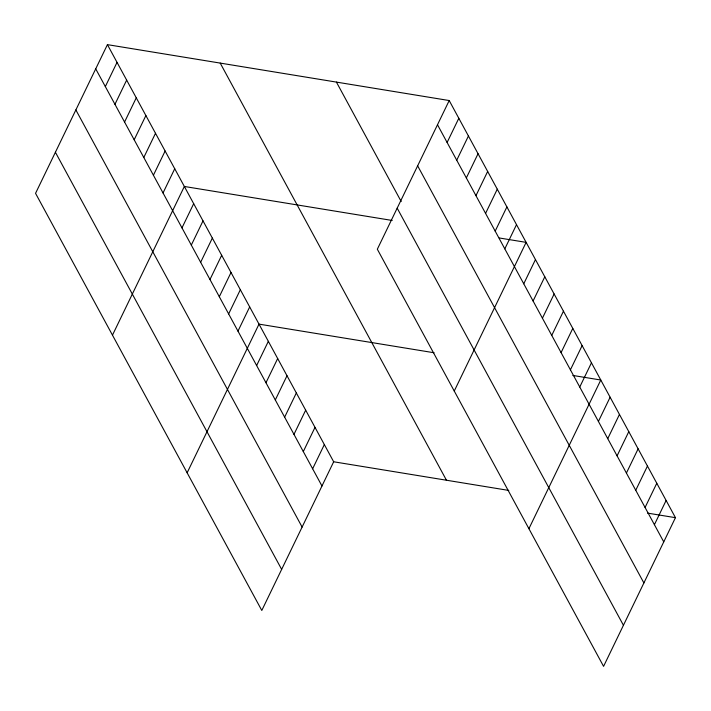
<?xml version="1.0" encoding="UTF-8"?>
<svg xmlns="http://www.w3.org/2000/svg" width="711" height="711" viewBox="0 0 711 711"><rect width="100%" height="100%" fill="white"/><g stroke="black" fill="none" stroke-linecap="round" stroke-linejoin="round"><path stroke-width="1.07" d="M107.423 44.642L35.55 193.33L261.799 610.456L333.672 461.777L107.423 44.642L449.201 100.544L675.45 517.67L603.577 666.358L377.328 249.223L449.201 100.544M105.335 86.582L117.039 62.372M114.951 104.313L126.656 80.103M124.567 122.043L136.272 97.825M134.183 139.765L145.888 115.555M143.8 157.495L155.505 133.286M153.416 175.226L165.121 151.016M163.032 192.957L174.737 168.738M112.471 335.148L184.353 186.469L392.214 220.463M181.98 227.884L193.685 203.675M191.312 245.091L203.017 220.881M200.644 262.297L212.349 238.087M209.976 279.512L221.681 255.293M219.308 296.718L231.013 272.5M228.64 313.924L240.345 289.706M237.972 331.13L249.677 306.921M187.135 472.806L259.008 324.127L434.128 352.763M256.635 365.543L268.34 341.333M265.967 382.749L277.672 358.54M275.308 399.955L287.004 375.746M284.64 417.161L296.345 392.952M293.972 434.368L305.677 410.158M447.112 142.476L458.817 118.266M303.304 451.574L315.009 427.364M456.729 160.206L468.433 135.997M312.636 468.78L324.34 444.571M466.345 177.937L478.05 153.727M475.961 195.667L487.666 171.449M485.577 213.389L497.282 189.179M495.194 231.119L506.899 206.91M504.81 248.85L516.515 224.64M454.249 391.05L526.131 242.362L499.273 237.972M523.758 283.787L535.463 259.568M533.09 300.993L544.795 276.783M542.422 318.199L554.127 293.99M551.754 335.405L563.459 311.196M561.086 352.612L572.79 328.402M570.418 369.818L582.122 345.608M579.749 387.024L591.454 362.814M528.913 528.7L600.786 380.021L572.862 375.452M598.413 421.436L610.118 397.227M607.754 438.643L619.45 414.433M617.086 455.849L628.791 431.639M626.418 473.055L638.123 448.845M635.75 490.261L647.454 466.052M645.081 507.476L656.786 483.258M654.413 524.682L666.118 500.464M333.672 461.777L508.783 490.421M647.525 513.111L675.45 517.67M437.496 124.754L663.745 541.889M417.641 165.823L643.89 582.958M336.419 82.094L401.2 201.524M397.182 208.145L623.431 625.28M220.214 63.092L446.455 480.227M95.718 68.851L321.967 485.986M75.864 109.929L302.113 527.064M55.405 152.252L281.654 569.387"/></g></svg>
